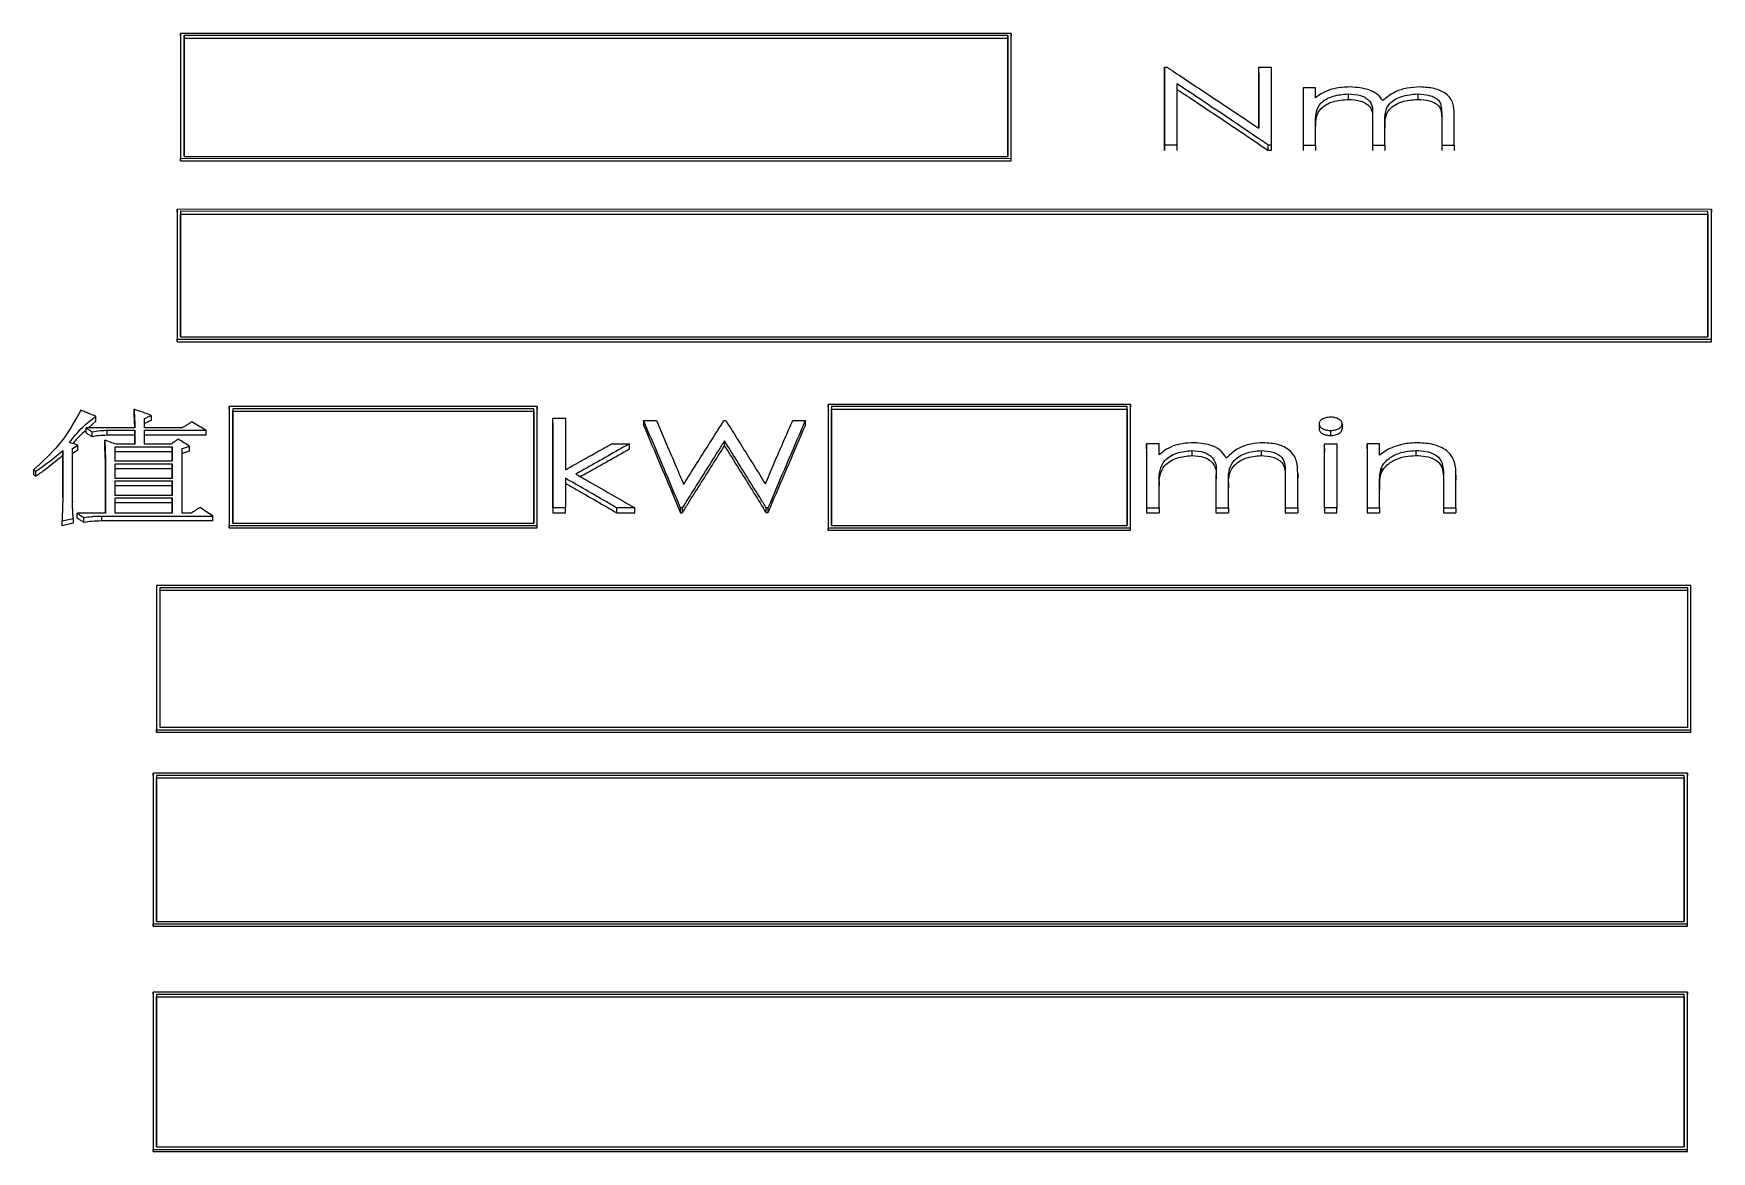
# Model space of a CAD drawing. Header units: millimetres. Extents: x 1890 to 4327, y 775 to 2498.
# Drawn here: x 2458.11 to 2482.31, y 2256.94 to 2273.06 of the extents above; entities that cross this region are included whole.
import ezdxf

# ---------------------------------------------------------------- set-up
doc = ezdxf.new("R2010")
doc.units = ezdxf.units.MM

msp = doc.modelspace()

# ---------------------------------------------------------------- linework, layer by layer
at = {"color": 7, "linetype": 'Continuous', "lineweight": 25}
for p, q in [((2460.226, 2273.022), (2460.226, 2273.061)), ((2472.209, 2273.061), (2460.226, 2273.061)), ((2460.226, 2273.022), (2460.226, 2271.224)), ((2472.159, 2273.034), (2460.276, 2273.034)), ((2460.276, 2272.994), (2460.276, 2273.034)), ((2460.276, 2272.994), (2472.159, 2272.994)), ((2472.159, 2273.034), (2472.159, 2272.994)), ((2472.209, 2273.061), (2472.209, 2273.022)), ((2472.209, 2271.224), (2472.209, 2273.022)), ((2474.419, 2271.454), (2474.419, 2272.576)), ((2474.419, 2272.576), (2474.419, 2272.497)), ((2474.419, 2272.576), (2474.456, 2272.576)), ((2474.419, 2272.496), (2474.419, 2271.377)), ((2475.778, 2271.696), (2475.778, 2272.576)), ((2475.778, 2272.576), (2475.957, 2272.576)), ((2475.778, 2272.497), (2475.778, 2272.576)), ((2475.778, 2272.496), (2475.778, 2271.696)), ((2475.957, 2272.576), (2475.957, 2271.454)), ((2474.598, 2272.338), (2474.598, 2271.454)), ((2476.419, 2272.277), (2476.419, 2271.454)), ((2476.419, 2272.277), (2476.419, 2272.199)), ((2476.598, 2272.277), (2476.419, 2272.277)), ((2476.598, 2272.135), (2476.598, 2272.277)), ((2476.419, 2272.198), (2476.419, 2271.377)), ((2477.071, 2272.191), (2477.071, 2272.113)), ((2478.072, 2272.191), (2478.072, 2272.113)), ((2476.598, 2271.454), (2476.598, 2271.803)), ((2476.598, 2271.803), (2476.598, 2271.725)), ((2477.419, 2271.875), (2477.419, 2271.454)), ((2477.419, 2271.875), (2477.419, 2271.797)), ((2477.598, 2271.454), (2477.598, 2271.777)), ((2477.598, 2271.777), (2477.598, 2271.699)), ((2478.419, 2271.903), (2478.419, 2271.454)), ((2478.419, 2271.903), (2478.419, 2271.825)), ((2478.419, 2271.824), (2478.419, 2271.377)), ((2478.598, 2271.454), (2478.598, 2271.902)), ((2478.598, 2271.824), (2478.598, 2271.902)), ((2460.226, 2271.224), (2460.226, 2271.263)), ((2460.226, 2271.263), (2472.209, 2271.262)), ((2460.276, 2271.291), (2472.159, 2271.291)), ((2472.209, 2271.224), (2472.209, 2271.262)), ((2474.419, 2271.377), (2474.419, 2271.454)), ((2474.598, 2271.454), (2474.419, 2271.454)), ((2474.598, 2271.454), (2474.598, 2271.377)), ((2475.916, 2271.377), (2475.916, 2271.454)), ((2475.957, 2271.454), (2475.916, 2271.454)), ((2475.957, 2271.377), (2475.916, 2271.377)), ((2475.957, 2271.454), (2475.957, 2271.377)), ((2476.419, 2271.454), (2476.419, 2271.377)), ((2476.419, 2271.454), (2476.598, 2271.454)), ((2476.598, 2271.454), (2476.598, 2271.377)), ((2477.419, 2271.454), (2477.419, 2271.377)), ((2477.419, 2271.454), (2477.598, 2271.454)), ((2477.598, 2271.454), (2477.598, 2271.377)), ((2478.419, 2271.454), (2478.419, 2271.377)), ((2478.419, 2271.454), (2478.598, 2271.454)), ((2478.598, 2271.454), (2478.598, 2271.377)), ((2460.226, 2271.224), (2472.209, 2271.224)), ((2460.176, 2270.489), (2460.176, 2270.527)), ((2482.309, 2270.526), (2460.176, 2270.527)), ((2482.259, 2270.497), (2460.226, 2270.498)), ((2460.226, 2270.459), (2482.259, 2270.459)), ((2482.259, 2270.459), (2482.259, 2270.497)), ((2482.309, 2270.526), (2482.309, 2270.488)), ((2482.309, 2268.618), (2482.309, 2270.488)), ((2460.176, 2268.879), (2460.176, 2268.618)), ((2460.176, 2268.618), (2460.176, 2268.656)), ((2460.176, 2268.656), (2482.309, 2268.656)), ((2460.176, 2268.618), (2482.309, 2268.618)), ((2460.226, 2268.686), (2482.259, 2268.686)), ((2482.309, 2268.618), (2482.309, 2268.656)), ((2459.555, 2267.571), (2459.555, 2267.643)), ((2460.929, 2267.646), (2460.929, 2267.683)), ((2460.929, 2267.683), (2460.929, 2265.968)), ((2465.37, 2267.683), (2460.929, 2267.683)), ((2460.929, 2267.646), (2460.929, 2265.932)), ((2465.32, 2267.652), (2460.979, 2267.652)), ((2460.979, 2267.652), (2460.979, 2266)), ((2465.32, 2266), (2465.32, 2267.652)), ((2465.32, 2267.616), (2465.32, 2267.652)), ((2465.37, 2265.968), (2465.37, 2267.683)), ((2465.37, 2267.683), (2465.37, 2267.646)), ((2465.37, 2265.932), (2465.37, 2267.646)), ((2469.566, 2267.677), (2469.566, 2267.714)), ((2469.566, 2267.714), (2469.566, 2265.936)), ((2473.929, 2267.714), (2469.566, 2267.714)), ((2469.566, 2267.677), (2469.566, 2265.9)), ((2473.879, 2267.683), (2469.616, 2267.683)), ((2469.616, 2267.683), (2469.616, 2265.968)), ((2469.616, 2265.968), (2469.616, 2267.646)), ((2469.616, 2267.646), (2473.879, 2267.646)), ((2473.879, 2265.968), (2473.879, 2267.683)), ((2473.879, 2267.646), (2473.879, 2267.683)), ((2473.879, 2267.646), (2473.879, 2265.968)), ((2473.929, 2265.936), (2473.929, 2267.714)), ((2473.929, 2267.714), (2473.929, 2267.677)), ((2473.929, 2265.9), (2473.929, 2267.677)), ((2459.004, 2267.47), (2458.897, 2267.374)), ((2459.004, 2267.47), (2459.004, 2267.543)), ((2459.707, 2267.374), (2459.707, 2267.509)), ((2459.804, 2267.556), (2459.804, 2267.483)), ((2460.979, 2266), (2460.979, 2267.616)), ((2460.979, 2267.616), (2465.32, 2267.616)), ((2465.32, 2267.616), (2465.32, 2266)), ((2465.598, 2266.221), (2465.598, 2267.513)), ((2465.598, 2267.441), (2465.598, 2267.513)), ((2465.598, 2267.513), (2465.778, 2267.513)), ((2465.598, 2267.441), (2465.598, 2266.15)), ((2465.778, 2267.513), (2465.778, 2266.77)), ((2466.906, 2267.481), (2466.906, 2267.409)), ((2466.906, 2267.481), (2467.091, 2267.481)), ((2468.065, 2267.481), (2468.091, 2267.481)), ((2469.056, 2267.481), (2469.239, 2267.481)), ((2469.239, 2267.409), (2469.239, 2267.481)), ((2476.649, 2267.433), (2476.649, 2267.36)), ((2476.983, 2267.433), (2476.983, 2267.36)), ((2459.566, 2267.374), (2458.863, 2267.374)), ((2458.863, 2267.302), (2458.863, 2267.374)), ((2458.949, 2267.248), (2458.949, 2267.32)), ((2459.133, 2267.126), (2459.133, 2267.199)), ((2459.166, 2267.341), (2459.566, 2267.341)), ((2459.166, 2267.268), (2459.166, 2267.341)), ((2459.566, 2267.268), (2459.166, 2267.268)), ((2459.566, 2267.341), (2459.566, 2267.138)), ((2459.566, 2267.268), (2459.566, 2267.341)), ((2459.566, 2267.138), (2459.566, 2267.268)), ((2460.248, 2267.374), (2459.707, 2267.374)), ((2459.707, 2267.341), (2460.594, 2267.341)), ((2459.707, 2267.138), (2459.707, 2267.341)), ((2460.594, 2267.268), (2459.707, 2267.268)), ((2460.594, 2267.268), (2460.594, 2267.341)), ((2466.443, 2267.145), (2466.701, 2267.145)), ((2466.701, 2267.073), (2466.701, 2267.145)), ((2468.072, 2267.115), (2468.072, 2267.188)), ((2474.162, 2267.145), (2474.162, 2266.221)), ((2474.162, 2267.073), (2474.162, 2267.145)), ((2474.342, 2267.145), (2474.162, 2267.145)), ((2474.342, 2266.986), (2474.342, 2267.145)), ((2476.726, 2266.221), (2476.726, 2267.145)), ((2476.726, 2267.073), (2476.726, 2267.145)), ((2476.726, 2267.145), (2476.906, 2267.145)), ((2476.815, 2267.337), (2476.815, 2267.265)), ((2476.906, 2267.145), (2476.906, 2266.221)), ((2477.342, 2267.145), (2477.342, 2266.221)), ((2477.342, 2267.073), (2477.342, 2267.145)), ((2477.521, 2267.145), (2477.342, 2267.145)), ((2477.521, 2266.98), (2477.521, 2267.145)), ((2458.528, 2267.049), (2458.528, 2266.366)), ((2458.528, 2266.977), (2458.528, 2267.049)), ((2458.528, 2266.366), (2458.528, 2266.977)), ((2458.668, 2267.077), (2458.744, 2267.124)), ((2458.668, 2266.393), (2458.668, 2267.077)), ((2458.744, 2267.052), (2458.668, 2267.004)), ((2458.744, 2267.052), (2458.744, 2267.124)), ((2459.144, 2266.913), (2459.144, 2266.145)), ((2459.144, 2266.842), (2459.144, 2266.913)), ((2459.285, 2267.104), (2460.107, 2267.104)), ((2459.285, 2266.893), (2459.285, 2267.104)), ((2460.107, 2267.032), (2459.285, 2267.032)), ((2459.566, 2267.138), (2459.296, 2267.138)), ((2460.085, 2267.138), (2459.707, 2267.138)), ((2460.107, 2267.104), (2460.107, 2266.893)), ((2460.107, 2267.032), (2460.107, 2267.104)), ((2460.107, 2266.893), (2460.107, 2267.032)), ((2460.248, 2266.145), (2460.248, 2267.077)), ((2460.356, 2267.038), (2460.248, 2267.004)), ((2460.356, 2267.038), (2460.356, 2267.11)), ((2474.162, 2267.073), (2474.162, 2266.15)), ((2474.814, 2267.048), (2474.814, 2266.976)), ((2475.816, 2267.048), (2475.816, 2266.976)), ((2476.726, 2267.073), (2476.726, 2267.031)), ((2477.342, 2267.073), (2477.342, 2266.15)), ((2478.046, 2267.048), (2478.046, 2266.976)), ((2458.106, 2266.77), (2458.138, 2266.75)), ((2458.106, 2266.77), (2458.106, 2266.699)), ((2458.106, 2266.699), (2458.138, 2266.678)), ((2458.138, 2266.678), (2458.138, 2266.75)), ((2459.144, 2266.145), (2459.144, 2266.842)), ((2460.107, 2266.893), (2459.285, 2266.893)), ((2459.285, 2266.859), (2460.107, 2266.859)), ((2459.285, 2266.647), (2459.285, 2266.859)), ((2460.107, 2266.787), (2459.285, 2266.787)), ((2460.107, 2266.859), (2460.107, 2266.647)), ((2460.107, 2266.787), (2460.107, 2266.859)), ((2460.107, 2266.647), (2460.107, 2266.787)), ((2475.162, 2266.693), (2475.162, 2266.221)), ((2475.162, 2266.693), (2475.162, 2266.621)), ((2476.162, 2266.724), (2476.162, 2266.221)), ((2476.162, 2266.724), (2476.162, 2266.652)), ((2476.342, 2266.221), (2476.342, 2266.724)), ((2476.342, 2266.724), (2476.342, 2266.652)), ((2477.549, 2266.805), (2477.549, 2266.733)), ((2478.423, 2266.868), (2478.423, 2266.796)), ((2478.444, 2266.658), (2478.444, 2266.221)), ((2478.444, 2266.658), (2478.444, 2266.586)), ((2478.624, 2266.632), (2478.624, 2266.703)), ((2478.624, 2266.221), (2478.624, 2266.695)), ((2478.624, 2266.695), (2478.624, 2266.623)), ((2460.107, 2266.647), (2459.285, 2266.647)), ((2459.285, 2266.613), (2460.107, 2266.613)), ((2459.285, 2266.4), (2459.285, 2266.613)), ((2460.107, 2266.541), (2459.285, 2266.541)), ((2460.107, 2266.613), (2460.107, 2266.4)), ((2460.107, 2266.541), (2460.107, 2266.613)), ((2460.107, 2266.4), (2460.107, 2266.541)), ((2465.778, 2266.649), (2465.778, 2266.221)), ((2474.342, 2266.221), (2474.342, 2266.612)), ((2474.342, 2266.612), (2474.342, 2266.54)), ((2475.162, 2266.621), (2475.162, 2266.15)), ((2475.342, 2266.221), (2475.342, 2266.582)), ((2475.342, 2266.582), (2475.342, 2266.511)), ((2476.162, 2266.652), (2476.162, 2266.15)), ((2477.521, 2266.566), (2477.521, 2266.494)), ((2477.521, 2266.221), (2477.521, 2266.557)), ((2477.521, 2266.557), (2477.521, 2266.486)), ((2478.444, 2266.586), (2478.444, 2266.15)), ((2458.668, 2266.322), (2458.668, 2266.303)), ((2460.107, 2266.4), (2459.285, 2266.4)), ((2459.285, 2266.366), (2460.107, 2266.366)), ((2459.285, 2266.145), (2459.285, 2266.366)), ((2460.107, 2266.295), (2459.285, 2266.295)), ((2460.107, 2266.366), (2460.107, 2266.145)), ((2460.107, 2266.295), (2460.107, 2266.366)), ((2460.107, 2266.145), (2460.107, 2266.295)), ((2465.598, 2266.221), (2465.598, 2266.15)), ((2465.778, 2266.221), (2465.598, 2266.221)), ((2465.778, 2266.15), (2465.778, 2266.221)), ((2466.52, 2266.15), (2466.52, 2266.221)), ((2466.778, 2266.221), (2466.52, 2266.221)), ((2466.778, 2266.15), (2466.778, 2266.221)), ((2467.438, 2266.15), (2467.438, 2266.221)), ((2467.464, 2266.221), (2467.438, 2266.221)), ((2467.464, 2266.221), (2467.464, 2266.15)), ((2468.674, 2266.15), (2468.674, 2266.221)), ((2468.7, 2266.221), (2468.674, 2266.221)), ((2468.7, 2266.221), (2468.7, 2266.15)), ((2474.162, 2266.221), (2474.162, 2266.15)), ((2474.162, 2266.221), (2474.342, 2266.221)), ((2474.342, 2266.221), (2474.342, 2266.15)), ((2475.162, 2266.221), (2475.162, 2266.15)), ((2475.162, 2266.221), (2475.342, 2266.221)), ((2475.342, 2266.221), (2475.342, 2266.15)), ((2476.162, 2266.221), (2476.162, 2266.15)), ((2476.162, 2266.221), (2476.342, 2266.221)), ((2476.342, 2266.221), (2476.342, 2266.15)), ((2476.726, 2266.221), (2476.726, 2266.15)), ((2476.906, 2266.221), (2476.726, 2266.221)), ((2476.726, 2266.198), (2476.726, 2266.15)), ((2476.906, 2266.15), (2476.906, 2266.221)), ((2477.342, 2266.221), (2477.342, 2266.15)), ((2477.342, 2266.221), (2477.521, 2266.221)), ((2477.521, 2266.221), (2477.521, 2266.15)), ((2478.444, 2266.221), (2478.444, 2266.15)), ((2478.444, 2266.221), (2478.624, 2266.221)), ((2478.624, 2266.221), (2478.624, 2266.15)), ((2458.517, 2266.035), (2458.679, 2266.069)), ((2458.517, 2265.964), (2458.517, 2266.035)), ((2458.679, 2265.999), (2458.517, 2265.964)), ((2458.679, 2266.069), (2458.679, 2265.999)), ((2459.144, 2266.145), (2458.733, 2266.145)), ((2458.733, 2266.074), (2458.733, 2266.145)), ((2458.83, 2266.012), (2458.83, 2266.083)), ((2459.09, 2266.033), (2459.09, 2266.104)), ((2460.691, 2266.033), (2459.09, 2266.033)), ((2460.107, 2266.145), (2459.285, 2266.145)), ((2460.377, 2266.145), (2460.248, 2266.145)), ((2460.691, 2266.033), (2460.691, 2266.104)), ((2460.929, 2265.932), (2460.929, 2265.968)), ((2460.929, 2265.968), (2465.37, 2265.968)), ((2460.929, 2265.932), (2465.37, 2265.932)), ((2460.979, 2266), (2465.32, 2266)), ((2465.37, 2265.932), (2465.37, 2265.968)), ((2465.598, 2266.15), (2465.778, 2266.15)), ((2466.52, 2266.15), (2466.778, 2266.15)), ((2467.438, 2266.15), (2467.464, 2266.15)), ((2468.7, 2266.15), (2468.674, 2266.15)), ((2469.566, 2265.9), (2469.566, 2265.936)), ((2469.566, 2265.936), (2473.929, 2265.936)), ((2469.616, 2265.968), (2473.879, 2265.968)), ((2473.929, 2265.9), (2473.929, 2265.936)), ((2474.162, 2266.15), (2474.342, 2266.15)), ((2475.162, 2266.15), (2475.342, 2266.15)), ((2476.162, 2266.15), (2476.342, 2266.15)), ((2476.726, 2266.15), (2476.906, 2266.15)), ((2477.342, 2266.15), (2477.521, 2266.15)), ((2478.444, 2266.15), (2478.624, 2266.15)), ((2469.566, 2265.9), (2473.929, 2265.9)), ((2459.881, 2265.104), (2459.881, 2265.069)), ((2482.014, 2265.104), (2459.881, 2265.104)), ((2459.931, 2265.072), (2481.964, 2265.072)), ((2459.931, 2265.037), (2481.964, 2265.037)), ((2481.964, 2265.072), (2481.964, 2265.037)), ((2482.014, 2265.069), (2482.014, 2265.104)), ((2482.014, 2262.988), (2482.014, 2265.069)), ((2459.881, 2264.029), (2459.881, 2263.371)), ((2459.881, 2263.277), (2459.881, 2262.988)), ((2481.964, 2263.055), (2459.931, 2263.055)), ((2459.881, 2262.988), (2459.881, 2263.022)), ((2459.881, 2263.022), (2482.014, 2263.021)), ((2459.881, 2262.988), (2482.014, 2262.988)), ((2482.014, 2262.988), (2482.014, 2263.021)), ((2459.831, 2262.364), (2459.831, 2262.397)), ((2481.964, 2262.397), (2459.831, 2262.397)), ((2481.914, 2262.363), (2459.881, 2262.363)), ((2459.881, 2262.363), (2459.881, 2262.33)), ((2459.881, 2262.33), (2481.914, 2262.33)), ((2481.914, 2262.33), (2481.914, 2262.363)), ((2481.964, 2262.397), (2481.964, 2262.364)), ((2481.964, 2260.192), (2481.964, 2262.364)), ((2459.831, 2260.493), (2459.831, 2260.192)), ((2459.831, 2260.192), (2459.831, 2260.224)), ((2459.831, 2260.224), (2481.964, 2260.224)), ((2459.831, 2260.192), (2481.964, 2260.192)), ((2459.881, 2260.259), (2481.914, 2260.259)), ((2481.964, 2260.192), (2481.964, 2260.224)), ((2481.964, 2259.239), (2459.831, 2259.239)), ((2459.831, 2259.209), (2459.831, 2259.239)), ((2481.914, 2259.204), (2459.881, 2259.204)), ((2459.881, 2259.204), (2459.881, 2259.173)), ((2459.881, 2259.173), (2481.914, 2259.173)), ((2481.914, 2259.173), (2481.914, 2259.204)), ((2481.964, 2259.239), (2481.964, 2259.209)), ((2481.964, 2256.941), (2481.964, 2259.209)), ((2459.831, 2257.255), (2459.831, 2256.941)), ((2459.881, 2257.007), (2481.914, 2257.007)), ((2459.831, 2256.97), (2481.964, 2256.97)), ((2459.831, 2256.941), (2459.831, 2256.97)), ((2459.831, 2256.941), (2481.964, 2256.941)), ((2481.964, 2256.941), (2481.964, 2256.97))]:
    msp.add_line(p, q, dxfattribs=at)
at = {"color": 7, "linetype": 'Continuous', "lineweight": 25, "flags": 128}
for points in [[(2458.744, 2267.124), (2458.699, 2267.139), (2458.662, 2267.152), (2458.625, 2267.165)], [(2460.248, 2267.077), (2460.302, 2267.093), (2460.356, 2267.11)], [(2459.09, 2266.104), (2459.685, 2266.104), (2460.691, 2266.104)]]:
    msp.add_lwpolyline(points, dxfattribs=at)
at = {"color": 7, "linetype": 'Continuous', "lineweight": 25}
for points, knots in [([(2460.226, 2273.061), (2460.226, 2272.885), (2460.226, 2272.532), (2460.226, 2271.934), (2460.226, 2271.507), (2460.226, 2271.263)], [0, 0, 0, 0, 0.300085, 0.60017, 1, 1, 1, 1]), ([(2460.276, 2273.034), (2460.276, 2272.858), (2460.276, 2272.505), (2460.276, 2271.925), (2460.276, 2271.516), (2460.276, 2271.291)], [0, 0, 0, 0, 0.30968, 0.61936, 1, 1, 1, 1]), ([(2460.276, 2271.291), (2460.276, 2271.426), (2460.276, 2271.709), (2460.276, 2272.281), (2460.276, 2272.709), (2460.276, 2272.994)], [0, 0, 0, 0, 0.2332649, 0.4889095, 1, 1, 1, 1]), ([(2472.159, 2271.291), (2472.159, 2271.474), (2472.159, 2271.841), (2472.159, 2272.423), (2472.159, 2272.817), (2472.159, 2273.034)], [0, 0, 0, 0, 0.30968, 0.619361, 1, 1, 1, 1]), ([(2472.159, 2272.994), (2472.159, 2272.852), (2472.159, 2272.567), (2472.159, 2272.003), (2472.159, 2271.573), (2472.159, 2271.291)], [0, 0, 0, 0, 0.255678, 0.511356, 1, 1, 1, 1]), ([(2472.209, 2271.262), (2472.209, 2271.446), (2472.209, 2271.813), (2472.209, 2272.414), (2472.209, 2272.826), (2472.209, 2273.061)], [0, 0, 0, 0, 0.300085, 0.600171, 1, 1, 1, 1]), ([(2474.456, 2272.576), (2474.503, 2272.545), (2474.739, 2272.389), (2475.179, 2272.098), (2475.573, 2271.833), (2475.778, 2271.696)], [0, 0, 0, 0, 0.107009, 0.535045, 1, 1, 1, 1]), ([(2475.916, 2271.454), (2475.869, 2271.486), (2475.633, 2271.646), (2475.194, 2271.942), (2474.802, 2272.202), (2474.598, 2272.338)], [0, 0, 0, 0, 0.107249, 0.536248, 1, 1, 1, 1]), ([(2474.598, 2272.259), (2474.645, 2272.228), (2474.881, 2272.072), (2475.32, 2271.779), (2475.713, 2271.514), (2475.916, 2271.377)], [0, 0, 0, 0, 0.107324, 0.536623, 1, 1, 1, 1]), ([(2476.801, 2272.25), (2476.758, 2272.232), (2476.682, 2272.199), (2476.623, 2272.155), (2476.598, 2272.135)], [0, 0, 0, 0, 0.564241, 1, 1, 1, 1]), ([(2477.102, 2272.291), (2477.043, 2272.289), (2476.939, 2272.285), (2476.843, 2272.261), (2476.801, 2272.25)], [0, 0, 0, 0, 0.562438, 1, 1, 1, 1]), ([(2477.567, 2272.094), (2477.546, 2272.125), (2477.502, 2272.188), (2477.342, 2272.272), (2477.194, 2272.284), (2477.102, 2272.291)], [0, 0, 0, 0, 0.269907, 0.547967, 1, 1, 1, 1]), ([(2478.103, 2272.291), (2478.041, 2272.288), (2477.916, 2272.281), (2477.717, 2272.218), (2477.623, 2272.141), (2477.567, 2272.094)], [0, 0, 0, 0, 0.288581, 0.57183, 1, 1, 1, 1]), ([(2478.598, 2271.902), (2478.597, 2271.953), (2478.594, 2272.056), (2478.504, 2272.195), (2478.314, 2272.279), (2478.174, 2272.287), (2478.103, 2272.291)], [0, 0, 0, 0, 0.270601, 0.542795, 0.767549, 1, 1, 1, 1]), ([(2476.598, 2271.803), (2476.6, 2271.847), (2476.602, 2271.936), (2476.654, 2272.048), (2476.753, 2272.119), (2476.879, 2272.175), (2476.995, 2272.185), (2477.071, 2272.191)], [0, 0, 0, 0, 0.241252, 0.483375, 0.613284, 0.746483, 1, 1, 1, 1]), ([(2476.598, 2271.725), (2476.6, 2271.769), (2476.602, 2271.858), (2476.654, 2271.969), (2476.753, 2272.04), (2476.879, 2272.096), (2476.995, 2272.106), (2477.071, 2272.113)], [0, 0, 0, 0, 0.241124, 0.483152, 0.613062, 0.746307, 1, 1, 1, 1]), ([(2477.071, 2272.191), (2477.132, 2272.187), (2477.226, 2272.181), (2477.328, 2272.135), (2477.43, 2272.043), (2477.424, 2271.949), (2477.419, 2271.875)], [0, 0, 0, 0, 0.254867, 0.388287, 0.517309, 1, 1, 1, 1]), ([(2477.071, 2272.113), (2477.132, 2272.108), (2477.226, 2272.102), (2477.328, 2272.057), (2477.43, 2271.965), (2477.424, 2271.871), (2477.419, 2271.797)], [0, 0, 0, 0, 0.2550625, 0.3885336, 0.5175512, 1, 1, 1, 1]), ([(2477.598, 2271.777), (2477.598, 2271.874), (2477.597, 2271.998), (2477.74, 2272.113), (2477.871, 2272.174), (2477.992, 2272.184), (2478.072, 2272.191)], [0, 0, 0, 0, 0.482188, 0.612091, 0.745518, 1, 1, 1, 1]), ([(2477.598, 2271.698), (2477.598, 2271.796), (2477.597, 2271.919), (2477.74, 2272.034), (2477.871, 2272.095), (2477.992, 2272.106), (2478.072, 2272.113)], [0, 0, 0, 0, 0.481962, 0.611863, 0.745335, 1, 1, 1, 1]), ([(2478.072, 2272.191), (2478.13, 2272.188), (2478.218, 2272.183), (2478.317, 2272.143), (2478.392, 2272.089), (2478.416, 2272.002), (2478.418, 2271.936), (2478.419, 2271.903)], [0, 0, 0, 0, 0.254576, 0.388176, 0.517715, 0.758814, 1, 1, 1, 1]), ([(2478.072, 2272.113), (2478.13, 2272.109), (2478.218, 2272.104), (2478.317, 2272.065), (2478.392, 2272.011), (2478.416, 2271.924), (2478.418, 2271.858), (2478.419, 2271.824)], [0, 0, 0, 0, 0.254766, 0.388422, 0.517965, 0.75895, 1, 1, 1, 1]), ([(2460.176, 2270.527), (2460.176, 2270.343), (2460.176, 2269.975), (2460.176, 2269.353), (2460.176, 2268.909), (2460.176, 2268.656)], [0, 0, 0, 0, 0.300081, 0.600162, 1, 1, 1, 1]), ([(2460.226, 2270.498), (2460.226, 2270.314), (2460.226, 2269.946), (2460.226, 2269.343), (2460.226, 2268.919), (2460.226, 2268.686)], [0, 0, 0, 0, 0.309921, 0.619841, 1, 1, 1, 1]), ([(2460.226, 2268.686), (2460.226, 2268.827), (2460.226, 2269.122), (2460.226, 2269.716), (2460.226, 2270.162), (2460.226, 2270.459)], [0, 0, 0, 0, 0.234587, 0.489783, 1, 1, 1, 1]), ([(2482.259, 2268.686), (2482.259, 2268.876), (2482.259, 2269.257), (2482.259, 2269.861), (2482.259, 2270.271), (2482.259, 2270.497)], [0, 0, 0, 0, 0.3099213, 0.6198426, 1, 1, 1, 1]), ([(2482.259, 2270.459), (2482.259, 2270.311), (2482.259, 2270.014), (2482.259, 2269.426), (2482.259, 2268.98), (2482.259, 2268.686)], [0, 0, 0, 0, 0.2552222, 0.5104444, 1, 1, 1, 1]), ([(2482.309, 2268.656), (2482.309, 2268.846), (2482.309, 2269.227), (2482.309, 2269.852), (2482.309, 2270.281), (2482.309, 2270.526)], [0, 0, 0, 0, 0.300082, 0.600163, 1, 1, 1, 1]), ([(2458.787, 2267.63), (2458.693, 2267.459), (2458.523, 2267.152), (2458.234, 2266.888), (2458.106, 2266.77)], [0, 0, 0, 0, 0.556051, 1, 1, 1, 1]), ([(2459.004, 2267.543), (2458.974, 2267.554), (2458.924, 2267.575), (2458.852, 2267.604), (2458.809, 2267.621), (2458.787, 2267.63)], [0, 0, 0, 0, 0.402372, 0.701186, 1, 1, 1, 1]), ([(2459.555, 2267.643), (2459.557, 2267.619), (2459.561, 2267.569), (2459.565, 2267.479), (2459.566, 2267.414), (2459.566, 2267.374)], [0, 0, 0, 0, 0.276869, 0.553757, 1, 1, 1, 1]), ([(2459.804, 2267.556), (2459.763, 2267.571), (2459.68, 2267.6), (2459.597, 2267.629), (2459.555, 2267.643)], [0, 0, 0, 0, 0.499999, 1, 1, 1, 1]), ([(2458.625, 2267.165), (2458.684, 2267.241), (2458.791, 2267.377), (2458.938, 2267.492), (2459.004, 2267.543)], [0, 0, 0, 0, 0.5582906, 1, 1, 1, 1]), ([(2459.565, 2267.374), (2459.565, 2267.375), (2459.565, 2267.401), (2459.563, 2267.466), (2459.558, 2267.531), (2459.555, 2267.571)], [0, 0, 0, 0, 0.01134, 0.390566, 1, 1, 1, 1]), ([(2459.707, 2267.509), (2459.723, 2267.517), (2459.755, 2267.533), (2459.788, 2267.548), (2459.804, 2267.556)], [0, 0, 0, 0, 0.500001, 1, 1, 1, 1]), ([(2459.804, 2267.483), (2459.788, 2267.476), (2459.755, 2267.46), (2459.723, 2267.444), (2459.707, 2267.436)], [0, 0, 0, 0, 0.5, 1, 1, 1, 1]), ([(2460.388, 2267.462), (2460.365, 2267.447), (2460.318, 2267.418), (2460.271, 2267.389), (2460.248, 2267.374)], [0, 0, 0, 0, 0.499999, 1, 1, 1, 1]), ([(2460.594, 2267.341), (2460.559, 2267.361), (2460.491, 2267.401), (2460.422, 2267.442), (2460.388, 2267.462)], [0, 0, 0, 0, 0.5, 1, 1, 1, 1]), ([(2467.438, 2266.221), (2467.418, 2266.269), (2467.318, 2266.508), (2467.141, 2266.93), (2466.983, 2267.299), (2466.906, 2267.481)], [0, 0, 0, 0, 0.1124832, 0.5624214, 1, 1, 1, 1]), ([(2466.906, 2267.409), (2466.926, 2267.362), (2467.026, 2267.128), (2467.203, 2266.711), (2467.36, 2266.335), (2467.438, 2266.15)], [0, 0, 0, 0, 0.112618, 0.563095, 1, 1, 1, 1]), ([(2467.091, 2267.481), (2467.111, 2267.436), (2467.169, 2267.299), (2467.264, 2267.077), (2467.375, 2266.816), (2467.447, 2266.645), (2467.483, 2266.56)], [0, 0, 0, 0, 0.149662, 0.448988, 0.724491, 1, 1, 1, 1]), ([(2467.483, 2266.56), (2467.51, 2266.604), (2467.594, 2266.737), (2467.732, 2266.957), (2467.899, 2267.22), (2468.009, 2267.394), (2468.065, 2267.481)], [0, 0, 0, 0, 0.1429198, 0.4287597, 0.714377, 1, 1, 1, 1]), ([(2468.091, 2267.481), (2468.118, 2267.438), (2468.201, 2267.307), (2468.337, 2267.089), (2468.5, 2266.828), (2468.608, 2266.654), (2468.662, 2266.566)], [0, 0, 0, 0, 0.1441148, 0.4323449, 0.7161696, 1, 1, 1, 1]), ([(2468.662, 2266.566), (2468.682, 2266.613), (2468.741, 2266.752), (2468.836, 2266.974), (2468.948, 2267.232), (2469.02, 2267.398), (2469.056, 2267.481)], [0, 0, 0, 0, 0.150485, 0.451455, 0.725725, 1, 1, 1, 1]), ([(2469.239, 2267.481), (2469.219, 2267.435), (2469.118, 2267.201), (2468.938, 2266.783), (2468.779, 2266.407), (2468.7, 2266.221)], [0, 0, 0, 0, 0.112359, 0.561802, 1, 1, 1, 1]), ([(2468.7, 2266.15), (2468.72, 2266.198), (2468.821, 2266.436), (2469.001, 2266.858), (2469.16, 2267.227), (2469.239, 2267.409)], [0, 0, 0, 0, 0.112494, 0.562474, 1, 1, 1, 1]), ([(2476.815, 2267.529), (2476.792, 2267.528), (2476.745, 2267.524), (2476.691, 2267.5), (2476.655, 2267.468), (2476.651, 2267.444), (2476.649, 2267.433)], [0, 0, 0, 0, 0.2917, 0.575641, 0.790759, 1, 1, 1, 1]), ([(2476.649, 2267.433), (2476.653, 2267.418), (2476.66, 2267.388), (2476.708, 2267.358), (2476.76, 2267.34), (2476.797, 2267.338), (2476.815, 2267.337)], [0, 0, 0, 0, 0.2661054, 0.5434733, 0.769717, 1, 1, 1, 1]), ([(2476.983, 2267.433), (2476.979, 2267.448), (2476.972, 2267.478), (2476.924, 2267.508), (2476.871, 2267.527), (2476.834, 2267.528), (2476.815, 2267.529)], [0, 0, 0, 0, 0.266167, 0.543432, 0.769604, 1, 1, 1, 1]), ([(2476.815, 2267.337), (2476.839, 2267.339), (2476.885, 2267.342), (2476.94, 2267.366), (2476.976, 2267.398), (2476.981, 2267.421), (2476.983, 2267.433)], [0, 0, 0, 0, 0.291686, 0.575696, 0.790918, 1, 1, 1, 1]), ([(2458.848, 2267.331), (2458.823, 2267.309), (2458.757, 2267.252), (2458.706, 2267.188), (2458.673, 2267.148)], [0, 0, 0, 0, 0.373283, 1, 1, 1, 1]), ([(2458.863, 2267.374), (2458.877, 2267.365), (2458.906, 2267.347), (2458.935, 2267.329), (2458.949, 2267.32)], [0, 0, 0, 0, 0.4999996, 1, 1, 1, 1]), ([(2458.949, 2267.248), (2458.935, 2267.257), (2458.906, 2267.275), (2458.877, 2267.293), (2458.863, 2267.302)], [0, 0, 0, 0, 0.500002, 1, 1, 1, 1]), ([(2458.949, 2267.32), (2458.989, 2267.327), (2459.06, 2267.339), (2459.134, 2267.34), (2459.166, 2267.341)], [0, 0, 0, 0, 0.558835, 1, 1, 1, 1]), ([(2459.166, 2267.268), (2459.125, 2267.267), (2459.051, 2267.266), (2458.981, 2267.253), (2458.949, 2267.248)], [0, 0, 0, 0, 0.561085, 1, 1, 1, 1]), ([(2459.133, 2267.199), (2459.133, 2267.196), (2459.134, 2267.192), (2459.134, 2267.187), (2459.134, 2267.182), (2459.134, 2267.178), (2459.134, 2267.174), (2459.134, 2267.169), (2459.135, 2267.165), (2459.135, 2267.161), (2459.135, 2267.156), (2459.135, 2267.152), (2459.135, 2267.148), (2459.136, 2267.142), (2459.136, 2267.138), (2459.136, 2267.134), (2459.136, 2267.129), (2459.136, 2267.122), (2459.137, 2267.113), (2459.137, 2267.104), (2459.137, 2267.096), (2459.138, 2267.087), (2459.138, 2267.078), (2459.138, 2267.069), (2459.139, 2267.061), (2459.139, 2267.05), (2459.139, 2267.041), (2459.14, 2267.033), (2459.14, 2267.024), (2459.14, 2267.015), (2459.141, 2267.006), (2459.141, 2266.998), (2459.141, 2266.989), (2459.142, 2266.98), (2459.142, 2266.974), (2459.142, 2266.967), (2459.142, 2266.961), (2459.143, 2266.955), (2459.143, 2266.951), (2459.143, 2266.947), (2459.143, 2266.942), (2459.143, 2266.938), (2459.143, 2266.934), (2459.144, 2266.929), (2459.144, 2266.924), (2459.144, 2266.919), (2459.144, 2266.915), (2459.144, 2266.913)], [0, 0, 0, 0, 0.022858, 0.045716, 0.057145, 0.068574, 0.091432, 0.102861, 0.11429, 0.137148, 0.148577, 0.160006, 0.182864, 0.194293, 0.217151, 0.22858, 0.240009, 0.262867, 0.308583, 0.331441, 0.354299, 0.400015, 0.422873, 0.445731, 0.491447, 0.514305, 0.560021, 0.582879, 0.605737, 0.651453, 0.674311, 0.697169, 0.742885, 0.765743, 0.788601, 0.811459, 0.834317, 0.857175, 0.868604, 0.880033, 0.90289, 0.914319, 0.925748, 0.948606, 0.960035, 0.980018, 1, 1, 1, 1]), ([(2459.296, 2267.138), (2459.269, 2267.148), (2459.215, 2267.168), (2459.16, 2267.188), (2459.133, 2267.199)], [0, 0, 0, 0, 0.5, 1, 1, 1, 1]), ([(2460.193, 2267.212), (2460.175, 2267.2), (2460.139, 2267.175), (2460.103, 2267.15), (2460.085, 2267.138)], [0, 0, 0, 0, 0.499999, 1, 1, 1, 1]), ([(2460.356, 2267.11), (2460.329, 2267.127), (2460.275, 2267.161), (2460.221, 2267.195), (2460.193, 2267.212)], [0, 0, 0, 0, 0.4999992, 1, 1, 1, 1]), ([(2465.778, 2266.77), (2465.83, 2266.8), (2465.967, 2266.877), (2466.189, 2267.002), (2466.358, 2267.097), (2466.443, 2267.145)], [0, 0, 0, 0, 0.236113, 0.618056, 1, 1, 1, 1]), ([(2466.701, 2267.145), (2466.648, 2267.116), (2466.493, 2267.028), (2466.236, 2266.883), (2466.031, 2266.767), (2465.929, 2266.709)], [0, 0, 0, 0, 0.203788, 0.601893, 1, 1, 1, 1]), ([(2468.072, 2267.188), (2468.045, 2267.144), (2467.961, 2267.012), (2467.818, 2266.786), (2467.643, 2266.508), (2467.523, 2266.317), (2467.464, 2266.221)], [0, 0, 0, 0, 0.13729, 0.411869, 0.705931, 1, 1, 1, 1]), ([(2468.674, 2266.221), (2468.647, 2266.266), (2468.564, 2266.4), (2468.422, 2266.628), (2468.249, 2266.906), (2468.131, 2267.094), (2468.072, 2267.188)], [0, 0, 0, 0, 0.137552, 0.412656, 0.706324, 1, 1, 1, 1]), ([(2474.846, 2267.161), (2474.787, 2267.159), (2474.683, 2267.154), (2474.587, 2267.127), (2474.544, 2267.115)], [0, 0, 0, 0, 0.5624379, 1, 1, 1, 1]), ([(2475.311, 2266.939), (2475.289, 2266.974), (2475.246, 2267.045), (2475.086, 2267.139), (2474.937, 2267.153), (2474.846, 2267.161)], [0, 0, 0, 0, 0.269907, 0.547967, 1, 1, 1, 1]), ([(2475.847, 2267.161), (2475.784, 2267.157), (2475.66, 2267.149), (2475.46, 2267.079), (2475.367, 2266.992), (2475.311, 2266.939)], [0, 0, 0, 0, 0.288581, 0.57183, 1, 1, 1, 1]), ([(2476.342, 2266.724), (2476.34, 2266.781), (2476.338, 2266.896), (2476.248, 2267.053), (2476.058, 2267.147), (2475.918, 2267.156), (2475.847, 2267.161)], [0, 0, 0, 0, 0.270601, 0.542796, 0.767549, 1, 1, 1, 1]), ([(2476.649, 2267.36), (2476.653, 2267.346), (2476.66, 2267.316), (2476.708, 2267.286), (2476.76, 2267.268), (2476.797, 2267.266), (2476.815, 2267.265)], [0, 0, 0, 0, 0.2659349, 0.5432745, 0.7695921, 1, 1, 1, 1]), ([(2476.815, 2267.265), (2476.839, 2267.266), (2476.885, 2267.269), (2476.94, 2267.294), (2476.976, 2267.325), (2476.981, 2267.349), (2476.983, 2267.36)], [0, 0, 0, 0, 0.291838, 0.575901, 0.791061, 1, 1, 1, 1]), ([(2478.077, 2267.161), (2478.003, 2267.157), (2477.882, 2267.151), (2477.728, 2267.105), (2477.613, 2267.05), (2477.552, 2267.003), (2477.521, 2266.98)], [0, 0, 0, 0, 0.346759, 0.568511, 0.786179, 1, 1, 1, 1]), ([(2478.624, 2266.695), (2478.623, 2266.757), (2478.621, 2266.882), (2478.515, 2267.05), (2478.305, 2267.146), (2478.154, 2267.156), (2478.077, 2267.161)], [0, 0, 0, 0, 0.270301, 0.542249, 0.767594, 1, 1, 1, 1]), ([(2458.138, 2266.75), (2458.19, 2266.786), (2458.285, 2266.852), (2458.413, 2266.953), (2458.489, 2267.017), (2458.528, 2267.049)], [0, 0, 0, 0, 0.38007, 0.689866, 1, 1, 1, 1]), ([(2458.528, 2266.977), (2458.481, 2266.938), (2458.396, 2266.866), (2458.266, 2266.767), (2458.181, 2266.708), (2458.138, 2266.678)], [0, 0, 0, 0, 0.380303, 0.689878, 1, 1, 1, 1]), ([(2459.144, 2266.842), (2459.143, 2266.876), (2459.14, 2266.941), (2459.137, 2267.036), (2459.135, 2267.096), (2459.133, 2267.126)], [0, 0, 0, 0, 0.366196, 0.683098, 1, 1, 1, 1]), ([(2465.992, 2266.673), (2466.023, 2266.691), (2466.157, 2266.767), (2466.394, 2266.9), (2466.598, 2267.015), (2466.701, 2267.073)], [0, 0, 0, 0, 0.133273, 0.566636, 1, 1, 1, 1]), ([(2467.464, 2266.15), (2467.491, 2266.195), (2467.575, 2266.329), (2467.718, 2266.557), (2467.894, 2266.834), (2468.013, 2267.022), (2468.072, 2267.115)], [0, 0, 0, 0, 0.137439, 0.412318, 0.706156, 1, 1, 1, 1]), ([(2468.072, 2267.115), (2468.1, 2267.072), (2468.183, 2266.94), (2468.325, 2266.713), (2468.498, 2266.436), (2468.615, 2266.245), (2468.674, 2266.15)], [0, 0, 0, 0, 0.137702, 0.413107, 0.70655, 1, 1, 1, 1]), ([(2474.544, 2267.115), (2474.501, 2267.094), (2474.425, 2267.057), (2474.367, 2267.007), (2474.342, 2266.986)], [0, 0, 0, 0, 0.564241, 1, 1, 1, 1]), ([(2474.342, 2266.612), (2474.343, 2266.662), (2474.346, 2266.761), (2474.397, 2266.887), (2474.496, 2266.967), (2474.623, 2267.03), (2474.739, 2267.041), (2474.814, 2267.048)], [0, 0, 0, 0, 0.241257, 0.4833865, 0.613214, 0.7463276, 1, 1, 1, 1]), ([(2474.342, 2266.54), (2474.343, 2266.59), (2474.346, 2266.69), (2474.397, 2266.815), (2474.496, 2266.895), (2474.623, 2266.958), (2474.739, 2266.969), (2474.814, 2266.976)], [0, 0, 0, 0, 0.24113, 0.483163, 0.612992, 0.746152, 1, 1, 1, 1]), ([(2474.814, 2267.048), (2474.876, 2267.044), (2474.969, 2267.037), (2475.071, 2266.985), (2475.174, 2266.882), (2475.167, 2266.776), (2475.162, 2266.693)], [0, 0, 0, 0, 0.25507, 0.388384, 0.517307, 1, 1, 1, 1]), ([(2474.814, 2266.976), (2474.876, 2266.972), (2474.969, 2266.965), (2475.071, 2266.914), (2475.174, 2266.81), (2475.167, 2266.705), (2475.162, 2266.621)], [0, 0, 0, 0, 0.25526, 0.388622, 0.517537, 1, 1, 1, 1]), ([(2475.342, 2266.582), (2475.341, 2266.692), (2475.341, 2266.831), (2475.484, 2266.96), (2475.614, 2267.029), (2475.736, 2267.041), (2475.816, 2267.048)], [0, 0, 0, 0, 0.4822, 0.612023, 0.745366, 1, 1, 1, 1]), ([(2475.342, 2266.511), (2475.341, 2266.62), (2475.341, 2266.759), (2475.484, 2266.888), (2475.614, 2266.957), (2475.736, 2266.969), (2475.816, 2266.976)], [0, 0, 0, 0, 0.481974, 0.611795, 0.745183, 1, 1, 1, 1]), ([(2475.816, 2267.048), (2475.874, 2267.045), (2475.962, 2267.039), (2476.061, 2266.995), (2476.136, 2266.934), (2476.16, 2266.836), (2476.161, 2266.761), (2476.162, 2266.724)], [0, 0, 0, 0, 0.2547873, 0.3882784, 0.5177155, 0.7588147, 1, 1, 1, 1]), ([(2475.816, 2266.976), (2475.874, 2266.973), (2475.962, 2266.967), (2476.061, 2266.923), (2476.136, 2266.862), (2476.16, 2266.764), (2476.161, 2266.69), (2476.162, 2266.652)], [0, 0, 0, 0, 0.25497, 0.388514, 0.517951, 0.758942, 1, 1, 1, 1]), ([(2477.549, 2266.805), (2477.572, 2266.843), (2477.619, 2266.919), (2477.753, 2266.994), (2477.898, 2267.041), (2477.996, 2267.046), (2478.046, 2267.048)], [0, 0, 0, 0, 0.26849, 0.546604, 0.771529, 1, 1, 1, 1]), ([(2477.549, 2266.733), (2477.572, 2266.771), (2477.619, 2266.847), (2477.753, 2266.922), (2477.898, 2266.969), (2477.996, 2266.974), (2478.046, 2266.976)], [0, 0, 0, 0, 0.268346, 0.546438, 0.771424, 1, 1, 1, 1]), ([(2478.046, 2267.048), (2478.095, 2267.047), (2478.19, 2267.043), (2478.312, 2267.002), (2478.39, 2266.938), (2478.412, 2266.891), (2478.423, 2266.868)], [0, 0, 0, 0, 0.290858, 0.574718, 0.790004, 1, 1, 1, 1]), ([(2478.046, 2266.976), (2478.095, 2266.975), (2478.19, 2266.971), (2478.312, 2266.93), (2478.39, 2266.866), (2478.412, 2266.819), (2478.423, 2266.796)], [0, 0, 0, 0, 0.290991, 0.574913, 0.790139, 1, 1, 1, 1]), ([(2465.929, 2266.709), (2465.981, 2266.68), (2466.149, 2266.583), (2466.432, 2266.421), (2466.662, 2266.288), (2466.778, 2266.221)], [0, 0, 0, 0, 0.184797, 0.592397, 1, 1, 1, 1]), ([(2477.521, 2266.557), (2477.521, 2266.604), (2477.521, 2266.687), (2477.54, 2266.769), (2477.549, 2266.805)], [0, 0, 0, 0, 0.559824, 1, 1, 1, 1]), ([(2477.521, 2266.486), (2477.521, 2266.532), (2477.521, 2266.615), (2477.54, 2266.697), (2477.549, 2266.733)], [0, 0, 0, 0, 0.559817, 1, 1, 1, 1]), ([(2478.423, 2266.868), (2478.431, 2266.829), (2478.445, 2266.759), (2478.445, 2266.689), (2478.444, 2266.658)], [0, 0, 0, 0, 0.559954, 1, 1, 1, 1]), ([(2478.423, 2266.796), (2478.431, 2266.757), (2478.445, 2266.687), (2478.445, 2266.617), (2478.444, 2266.586)], [0, 0, 0, 0, 0.559958, 1, 1, 1, 1]), ([(2466.52, 2266.221), (2466.468, 2266.251), (2466.318, 2266.338), (2466.071, 2266.481), (2465.875, 2266.593), (2465.778, 2266.649)], [0, 0, 0, 0, 0.210801, 0.6054, 1, 1, 1, 1]), ([(2465.778, 2266.577), (2465.83, 2266.547), (2465.98, 2266.462), (2466.227, 2266.319), (2466.422, 2266.207), (2466.52, 2266.15)], [0, 0, 0, 0, 0.210912, 0.605455, 1, 1, 1, 1]), ([(2458.528, 2266.366), (2458.528, 2266.363), (2458.527, 2266.358), (2458.527, 2266.352), (2458.527, 2266.347), (2458.527, 2266.342), (2458.527, 2266.337), (2458.526, 2266.331), (2458.526, 2266.326), (2458.526, 2266.321), (2458.526, 2266.316), (2458.526, 2266.311), (2458.526, 2266.305), (2458.525, 2266.297), (2458.525, 2266.287), (2458.525, 2266.277), (2458.524, 2266.266), (2458.524, 2266.256), (2458.524, 2266.246), (2458.523, 2266.236), (2458.523, 2266.225), (2458.523, 2266.215), (2458.522, 2266.205), (2458.522, 2266.195), (2458.522, 2266.184), (2458.521, 2266.174), (2458.521, 2266.167), (2458.521, 2266.159), (2458.521, 2266.151), (2458.52, 2266.144), (2458.52, 2266.136), (2458.52, 2266.129), (2458.52, 2266.124), (2458.52, 2266.119), (2458.519, 2266.114), (2458.519, 2266.109), (2458.519, 2266.104), (2458.519, 2266.099), (2458.519, 2266.094), (2458.519, 2266.088), (2458.518, 2266.083), (2458.518, 2266.078), (2458.518, 2266.073), (2458.518, 2266.068), (2458.518, 2266.063), (2458.518, 2266.058), (2458.517, 2266.053), (2458.517, 2266.047), (2458.517, 2266.042), (2458.517, 2266.038), (2458.517, 2266.035)], [0, 0, 0, 0, 0.023174, 0.046349, 0.057936, 0.069523, 0.092698, 0.104285, 0.115872, 0.139047, 0.150634, 0.162221, 0.185396, 0.20857, 0.231745, 0.278094, 0.301268, 0.324442, 0.370791, 0.393966, 0.41714, 0.463489, 0.486664, 0.509838, 0.556187, 0.579362, 0.602536, 0.625711, 0.648885, 0.672059, 0.695234, 0.718408, 0.729996, 0.741583, 0.764757, 0.776345, 0.787932, 0.811106, 0.822693, 0.834281, 0.857455, 0.869042, 0.88063, 0.903804, 0.915391, 0.926979, 0.950153, 0.96174, 0.973327, 1, 1, 1, 1]), ([(2458.679, 2266.069), (2458.679, 2266.072), (2458.678, 2266.077), (2458.677, 2266.087), (2458.676, 2266.097), (2458.676, 2266.107), (2458.675, 2266.113), (2458.675, 2266.118), (2458.674, 2266.123), (2458.674, 2266.13), (2458.673, 2266.137), (2458.672, 2266.147), (2458.672, 2266.157), (2458.671, 2266.167), (2458.671, 2266.178), (2458.67, 2266.188), (2458.67, 2266.198), (2458.67, 2266.208), (2458.669, 2266.218), (2458.669, 2266.228), (2458.669, 2266.238), (2458.668, 2266.248), (2458.668, 2266.258), (2458.668, 2266.268), (2458.668, 2266.278), (2458.668, 2266.288), (2458.668, 2266.296), (2458.668, 2266.303), (2458.668, 2266.31), (2458.668, 2266.316), (2458.668, 2266.321), (2458.668, 2266.326), (2458.668, 2266.331), (2458.668, 2266.336), (2458.668, 2266.341), (2458.668, 2266.346), (2458.668, 2266.351), (2458.668, 2266.356), (2458.668, 2266.361), (2458.668, 2266.366), (2458.668, 2266.371), (2458.668, 2266.376), (2458.668, 2266.381), (2458.668, 2266.387), (2458.668, 2266.391), (2458.668, 2266.393)], [0, 0, 0, 0, 0.0232736, 0.0465473, 0.0930947, 0.1163684, 0.1396421, 0.151279, 0.1629158, 0.1861895, 0.2094632, 0.2327369, 0.2792845, 0.3025582, 0.3258319, 0.3723795, 0.3956532, 0.4189269, 0.4654744, 0.4887481, 0.5120218, 0.5585692, 0.5818429, 0.6051166, 0.651664, 0.6749377, 0.6982114, 0.7214851, 0.7447588, 0.7563956, 0.7796693, 0.7913062, 0.802943, 0.8262167, 0.8378536, 0.8494904, 0.8727641, 0.8844009, 0.8960378, 0.9193114, 0.9309483, 0.9425851, 0.9658588, 0.9774957, 1, 1, 1, 1]), ([(2460.507, 2266.228), (2460.486, 2266.214), (2460.442, 2266.187), (2460.399, 2266.159), (2460.377, 2266.145)], [0, 0, 0, 0, 0.499999, 1, 1, 1, 1]), ([(2460.691, 2266.104), (2460.66, 2266.125), (2460.599, 2266.166), (2460.538, 2266.207), (2460.507, 2266.228)], [0, 0, 0, 0, 0.5, 1, 1, 1, 1]), ([(2458.733, 2266.145), (2458.749, 2266.135), (2458.782, 2266.114), (2458.814, 2266.093), (2458.83, 2266.083)], [0, 0, 0, 0, 0.499999, 1, 1, 1, 1]), ([(2458.83, 2266.012), (2458.814, 2266.023), (2458.782, 2266.043), (2458.749, 2266.064), (2458.733, 2266.074)], [0, 0, 0, 0, 0.500001, 1, 1, 1, 1]), ([(2458.83, 2266.083), (2458.867, 2266.088), (2458.928, 2266.097), (2459.015, 2266.103), (2459.065, 2266.104), (2459.09, 2266.104)], [0, 0, 0, 0, 0.425218, 0.711978, 1, 1, 1, 1]), ([(2459.09, 2266.033), (2459.041, 2266.032), (2458.954, 2266.031), (2458.868, 2266.018), (2458.83, 2266.012)], [0, 0, 0, 0, 0.560746, 1, 1, 1, 1]), ([(2459.881, 2265.104), (2459.881, 2264.899), (2459.881, 2264.488), (2459.881, 2263.795), (2459.881, 2263.303), (2459.881, 2263.022)], [0, 0, 0, 0, 0.300081, 0.600162, 1, 1, 1, 1]), ([(2459.931, 2263.055), (2459.931, 2263.266), (2459.931, 2263.689), (2459.931, 2264.362), (2459.931, 2264.82), (2459.931, 2265.072)], [0, 0, 0, 0, 0.3099206, 0.6198411, 1, 1, 1, 1]), ([(2459.931, 2263.055), (2459.931, 2263.214), (2459.931, 2263.544), (2459.931, 2264.208), (2459.931, 2264.705), (2459.931, 2265.037)], [0, 0, 0, 0, 0.237543, 0.491754, 1, 1, 1, 1]), ([(2481.964, 2265.072), (2481.964, 2264.866), (2481.964, 2264.455), (2481.964, 2263.784), (2481.964, 2263.314), (2481.964, 2263.055)], [0, 0, 0, 0, 0.309921, 0.619843, 1, 1, 1, 1]), ([(2481.964, 2265.037), (2481.964, 2264.871), (2481.964, 2264.54), (2481.964, 2263.882), (2481.964, 2263.384), (2481.964, 2263.055)], [0, 0, 0, 0, 0.254228, 0.508455, 1, 1, 1, 1]), ([(2482.014, 2263.021), (2482.014, 2263.233), (2482.014, 2263.655), (2482.014, 2264.351), (2482.014, 2264.83), (2482.014, 2265.104)], [0, 0, 0, 0, 0.3000816, 0.6001632, 1, 1, 1, 1]), ([(2459.831, 2262.397), (2459.831, 2262.183), (2459.831, 2261.754), (2459.831, 2261.03), (2459.831, 2260.517), (2459.831, 2260.224)], [0, 0, 0, 0, 0.300081, 0.600162, 1, 1, 1, 1]), ([(2459.881, 2262.363), (2459.881, 2262.149), (2459.881, 2261.719), (2459.881, 2261.018), (2459.881, 2260.529), (2459.881, 2260.259)], [0, 0, 0, 0, 0.309921, 0.619841, 1, 1, 1, 1]), ([(2459.881, 2260.259), (2459.881, 2260.426), (2459.881, 2260.77), (2459.881, 2261.464), (2459.881, 2261.984), (2459.881, 2262.33)], [0, 0, 0, 0, 0.238721, 0.492538, 1, 1, 1, 1]), ([(2481.914, 2260.259), (2481.914, 2260.479), (2481.914, 2260.919), (2481.914, 2261.621), (2481.914, 2262.1), (2481.914, 2262.363)], [0, 0, 0, 0, 0.309921, 0.619843, 1, 1, 1, 1]), ([(2481.914, 2262.33), (2481.914, 2262.157), (2481.914, 2261.811), (2481.914, 2261.123), (2481.914, 2260.602), (2481.914, 2260.259)], [0, 0, 0, 0, 0.253832, 0.507664, 1, 1, 1, 1]), ([(2481.964, 2260.224), (2481.964, 2260.444), (2481.964, 2260.884), (2481.964, 2261.61), (2481.964, 2262.111), (2481.964, 2262.397)], [0, 0, 0, 0, 0.300082, 0.600163, 1, 1, 1, 1]), ([(2459.831, 2259.239), (2459.831, 2259.015), (2459.831, 2258.566), (2459.831, 2257.811), (2459.831, 2257.276), (2459.831, 2256.97)], [0, 0, 0, 0, 0.300081, 0.600162, 1, 1, 1, 1]), ([(2459.881, 2259.204), (2459.881, 2258.979), (2459.881, 2258.531), (2459.881, 2257.799), (2459.881, 2257.288), (2459.881, 2257.007)], [0, 0, 0, 0, 0.309921, 0.619841, 1, 1, 1, 1]), ([(2459.881, 2257.007), (2459.881, 2257.182), (2459.881, 2257.542), (2459.881, 2258.267), (2459.881, 2258.811), (2459.881, 2259.173)], [0, 0, 0, 0, 0.239926, 0.493342, 1, 1, 1, 1]), ([(2481.914, 2257.007), (2481.914, 2257.236), (2481.914, 2257.695), (2481.914, 2258.428), (2481.914, 2258.928), (2481.914, 2259.204)], [0, 0, 0, 0, 0.309921, 0.619843, 1, 1, 1, 1]), ([(2481.914, 2259.173), (2481.914, 2258.992), (2481.914, 2258.63), (2481.914, 2257.911), (2481.914, 2257.366), (2481.914, 2257.007)], [0, 0, 0, 0, 0.253427, 0.506855, 1, 1, 1, 1]), ([(2481.964, 2256.97), (2481.964, 2257.2), (2481.964, 2257.659), (2481.964, 2258.417), (2481.964, 2258.94), (2481.964, 2259.239)], [0, 0, 0, 0, 0.300082, 0.600163, 1, 1, 1, 1])]:
    msp.add_open_spline(points, degree=3, knots=knots, dxfattribs=at)

doc.saveas('drawing.dxf')
